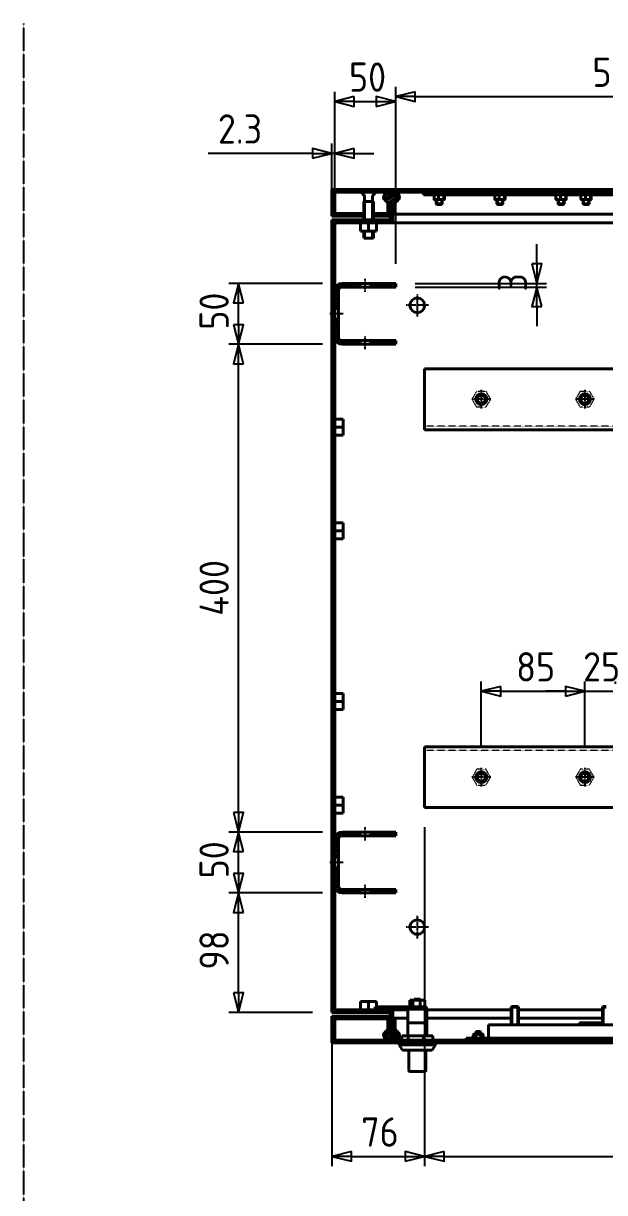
# Model space of a CAD drawing. Header units: millimetres. Extents: x 0 to 6720, y 0 to 4752.
# Drawn here: x 4485 to 4962, y 1997 to 2956 of the extents above; entities that cross this region are included whole.
import ezdxf

# ---------------------------------------------------------------- set-up
doc = ezdxf.new("R2010")
doc.units = ezdxf.units.MM
for name, pattern in [('DPAB0445$0$CHAIN', [0.7087, 0.4724, -0.0591, 0.1181, -0.0591]), ('DPAB0445$0$DASH_DOT', [0.37, 0.24, -0.06, 0.01, -0.06]), ('DPAB0445$0$DASHED', [0.2067, 0.1654, -0.0413])]:
    doc.linetypes.add(name, pattern=pattern)
for name, color, linetype, lineweight in [('DPAB0445$0$가려진 것(ISO)', 2, 'DPAB0445$0$DASHED', 18), ('DPAB0445$0$가시적인 것(ISO)', 3, 'Continuous', 40), ('DPAB0445$0$가시적인 좁은 것(ISO)', 3, 'Continuous', 35), ('DPAB0445$0$스케치 형상(ISO)', 3, 'Continuous', 25), ('DPAB0445$0$중심 표식(ISO)', 1, 'Continuous', 25), ('DPAB0445$0$중심선(ISO)', 1, 'Continuous', 25), ('DPAB0445$0$치수(ISO)', 2, 'Continuous', 25), ('DPAB0445$0$해치(ISO)', 7, 'Continuous', 18)]:
    doc.layers.add(name, color=color, linetype=linetype, lineweight=lineweight)
doc.styles.add('DPAB0445$0$치수 텍스트_PSTEK_POSCO', font='isocp.shx')
doc.dimstyles.new('DPAB0445$0$치수_PSTEK_POSCO', dxfattribs={"dimscale": 16, "dimtxt": 1.5, "dimasz": 1, "dimexe": 0.5, "dimexo": 1, "dimgap": 0.5, "dimtad": 1, "dimrnd": 1e-08, "dimdsep": 46, "dimtxsty": 'DPAB0445$0$치수 텍스트_PSTEK_POSCO', "dimblk": 'DPAB0445$0$Filled-2', "dimcen": 0.09, "dimdle": 10, "dimclrd": 7, "dimclre": 7, "dimclrt": 2, "dimadec": 1, "dimazin": 2, "dimtfac": 1, "dimtmove": 0, "dimatfit": 3, "dimldrblk": 'DPAB0445$0$Filled-2', "dimfxl": 0, "dimtolj": 1, "dimlwd": -1, "dimlwe": -1, "dimarcsym": 0})
pattern_1 = [(30.000022, (-3e-05, -1e-05), (-0.50800034, 0.87988161), [])]
pattern_2 = [(150.000246, (-3e-05, -1e-05), (-0.50799623, -0.87988399), [])]

# ---------------------------------------------------------------- blocks, each defined once
blk = doc.blocks.new('DPAB0445$0$Filled-2')
at = {"color": 0}
for p, q in [((0, 0), (-1, 0.25)), ((-1, 0.25), (-1, -0.25)), ((-1, 0), (0, 0)), ((-1, -0.25), (0, 0))]:
    blk.add_line(p, q, dxfattribs=at)
at = {"color": 0, "flags": 128}
blk.add_lwpolyline([(-1, -0.25), (0, 0), (-1, 0.25), (-1, -0.25)], dxfattribs=at)
at = {"color": 0}
blk.add_solid([(-1, -0.25), (0, 0), (-1, 0.25), (-1, -0.25)], dxfattribs=at)
blk = doc.blocks.new('*D261')
at = {"layer": 'DPAB0445$0$치수(ISO)', "color": 7}
for p, q in [((4730.56, 2243.19), (4653.55, 2243.19)), ((4661.55, 2161.19), (4661.55, 2227.19)), ((4722.26, 2145.19), (4653.55, 2145.19))]:
    blk.add_line(p, q, dxfattribs=at)
at = {"layer": 'DPAB0445$0$치수(ISO)', "color": 7, "xscale": 16, "yscale": 16, "zscale": 16}
for p, rotation in [((4661.55, 2243.19), 90), ((4661.55, 2145.19), 270)]:
    blk.add_blockref('DPAB0445$0$Filled-2', p, dxfattribs=dict(at, rotation=rotation))
at = {"layer": 'DPAB0445$0$치수(ISO)', "color": 2, "insert": (4641.55, 2180.33), "char_height": 24, "attachment_point": 4, "rotation": 90, "style": 'DPAB0445$0$치수 텍스트_PSTEK_POSCO'}
blk.add_mtext('\\A1;98', dxfattribs=at)
blk = doc.blocks.new('*D262')
at = {"layer": 'DPAB0445$0$치수(ISO)', "color": 7}
for p, q in [((4730.56, 2293.19), (4653.55, 2293.19)), ((4661.55, 2259.19), (4661.55, 2277.19)), ((4730.56, 2243.19), (4653.55, 2243.19))]:
    blk.add_line(p, q, dxfattribs=at)
at = {"layer": 'DPAB0445$0$치수(ISO)', "color": 7, "xscale": 16, "yscale": 16, "zscale": 16}
for p, rotation in [((4661.55, 2293.19), 90), ((4661.55, 2243.19), 270)]:
    blk.add_blockref('DPAB0445$0$Filled-2', p, dxfattribs=dict(at, rotation=rotation))
at = {"layer": 'DPAB0445$0$치수(ISO)', "color": 2, "insert": (4641.55, 2255.14), "char_height": 24, "attachment_point": 4, "rotation": 90, "style": 'DPAB0445$0$치수 텍스트_PSTEK_POSCO'}
blk.add_mtext('\\A1;50', dxfattribs=at)
blk = doc.blocks.new('*D263')
at = {"layer": 'DPAB0445$0$치수(ISO)', "color": 7}
for p, q in [((4730.56, 2693.19), (4653.55, 2693.19)), ((4661.55, 2309.19), (4661.55, 2677.19)), ((4730.56, 2293.19), (4653.55, 2293.19))]:
    blk.add_line(p, q, dxfattribs=at)
at = {"layer": 'DPAB0445$0$치수(ISO)', "color": 7, "xscale": 16, "yscale": 16, "zscale": 16}
for p, rotation in [((4661.55, 2693.19), 90), ((4661.55, 2293.19), 270)]:
    blk.add_blockref('DPAB0445$0$Filled-2', p, dxfattribs=dict(at, rotation=rotation))
at = {"layer": 'DPAB0445$0$치수(ISO)', "color": 2, "insert": (4641.55, 2470.54), "char_height": 24, "attachment_point": 4, "rotation": 90, "style": 'DPAB0445$0$치수 텍스트_PSTEK_POSCO'}
blk.add_mtext('\\A1;400', dxfattribs=at)
blk = doc.blocks.new('*D264')
at = {"layer": 'DPAB0445$0$치수(ISO)', "color": 7}
for p, q in [((4730.56, 2743.19), (4653.55, 2743.19)), ((4661.55, 2709.19), (4661.55, 2727.19)), ((4730.56, 2693.19), (4653.55, 2693.19))]:
    blk.add_line(p, q, dxfattribs=at)
at = {"layer": 'DPAB0445$0$치수(ISO)', "color": 7, "xscale": 16, "yscale": 16, "zscale": 16}
for p, rotation in [((4661.55, 2743.19), 90), ((4661.55, 2693.19), 270)]:
    blk.add_blockref('DPAB0445$0$Filled-2', p, dxfattribs=dict(at, rotation=rotation))
at = {"layer": 'DPAB0445$0$치수(ISO)', "color": 2, "insert": (4641.55, 2705.14), "char_height": 24, "attachment_point": 4, "rotation": 90, "style": 'DPAB0445$0$치수 텍스트_PSTEK_POSCO'}
blk.add_mtext('\\A1;50', dxfattribs=at)
blk = doc.blocks.new('*D270')
at = {"layer": 'DPAB0445$0$치수(ISO)', "color": 7}
for p, q in [((4740.56, 2808.89), (4740.56, 2900.33)), ((4790.56, 2759.19), (4790.56, 2900.33)), ((4756.56, 2892.33), (4774.56, 2892.33))]:
    blk.add_line(p, q, dxfattribs=at)
at = {"layer": 'DPAB0445$0$치수(ISO)', "color": 7, "xscale": 16, "yscale": 16, "zscale": 16, "rotation": 180}
blk.add_blockref('DPAB0445$0$Filled-2', (4740.56, 2892.33), dxfattribs=at)
at = {"layer": 'DPAB0445$0$치수(ISO)', "color": 7, "xscale": 16, "yscale": 16, "zscale": 16}
blk.add_blockref('DPAB0445$0$Filled-2', (4790.56, 2892.33), dxfattribs=at)
at = {"layer": 'DPAB0445$0$치수(ISO)', "color": 2, "insert": (4752.19, 2912.33), "char_height": 24, "attachment_point": 4, "style": 'DPAB0445$0$치수 텍스트_PSTEK_POSCO'}
blk.add_mtext('\\A1;50', dxfattribs=at)
blk = doc.blocks.new('*D271')
at = {"layer": 'DPAB0445$0$치수(ISO)', "color": 7}
for p, q in [((4790.56, 2759.19), (4790.56, 2904.33)), ((4806.56, 2896.33), (5307.56, 2896.33)), ((5323.56, 2759.19), (5323.56, 2904.33))]:
    blk.add_line(p, q, dxfattribs=at)
at = {"layer": 'DPAB0445$0$치수(ISO)', "color": 7, "xscale": 16, "yscale": 16, "zscale": 16, "rotation": 180}
blk.add_blockref('DPAB0445$0$Filled-2', (4790.56, 2896.33), dxfattribs=at)
at = {"layer": 'DPAB0445$0$치수(ISO)', "color": 7, "xscale": 16, "yscale": 16, "zscale": 16}
blk.add_blockref('DPAB0445$0$Filled-2', (5323.56, 2896.33), dxfattribs=at)
at = {"layer": 'DPAB0445$0$치수(ISO)', "color": 2, "insert": (4951.91, 2916.33), "char_height": 24, "attachment_point": 4, "style": 'DPAB0445$0$치수 텍스트_PSTEK_POSCO'}
blk.add_mtext('\\A1;533', dxfattribs=at)
blk = doc.blocks.new('*D273')
at = {"layer": 'DPAB0445$0$치수(ISO)', "color": 7}
for p, q in [((4814.26, 2297.19), (4814.26, 2019.12)), ((4738.26, 2129.19), (4738.26, 2019.12)), ((4754.26, 2027.12), (4798.26, 2027.12))]:
    blk.add_line(p, q, dxfattribs=at)
at = {"layer": 'DPAB0445$0$치수(ISO)', "color": 7, "xscale": 16, "yscale": 16, "zscale": 16, "rotation": 180}
blk.add_blockref('DPAB0445$0$Filled-2', (4738.26, 2027.12), dxfattribs=at)
at = {"layer": 'DPAB0445$0$치수(ISO)', "color": 7, "xscale": 16, "yscale": 16, "zscale": 16}
blk.add_blockref('DPAB0445$0$Filled-2', (4814.26, 2027.12), dxfattribs=at)
at = {"layer": 'DPAB0445$0$치수(ISO)', "color": 2, "insert": (4762.3, 2047.12), "char_height": 24, "attachment_point": 4, "style": 'DPAB0445$0$치수 텍스트_PSTEK_POSCO'}
blk.add_mtext('\\A1;76', dxfattribs=at)
blk = doc.blocks.new('*D274')
at = {"layer": 'DPAB0445$0$치수(ISO)', "color": 7}
for p, q in [((4814.26, 2297.19), (4814.26, 2019.12)), ((5344.26, 2297.19), (5344.26, 2019.12)), ((4830.26, 2027.12), (5328.26, 2027.12))]:
    blk.add_line(p, q, dxfattribs=at)
at = {"layer": 'DPAB0445$0$치수(ISO)', "color": 7, "xscale": 16, "yscale": 16, "zscale": 16, "rotation": 180}
blk.add_blockref('DPAB0445$0$Filled-2', (4814.26, 2027.12), dxfattribs=at)
at = {"layer": 'DPAB0445$0$치수(ISO)', "color": 7, "xscale": 16, "yscale": 16, "zscale": 16}
blk.add_blockref('DPAB0445$0$Filled-2', (5344.26, 2027.12), dxfattribs=at)
at = {"layer": 'DPAB0445$0$치수(ISO)', "color": 2, "insert": (5057.81, 2047.12), "char_height": 24, "attachment_point": 4, "style": 'DPAB0445$0$치수 텍스트_PSTEK_POSCO'}
blk.add_mtext('\\A1;530', dxfattribs=at)
blk = doc.blocks.new('*D277')
at = {"layer": 'DPAB0445$0$치수(ISO)', "color": 7}
for p, q in [((4860.76, 2361.89), (4860.76, 2416.66)), ((4945.76, 2361.89), (4945.76, 2416.66)), ((4876.76, 2408.66), (4929.76, 2408.66))]:
    blk.add_line(p, q, dxfattribs=at)
at = {"layer": 'DPAB0445$0$치수(ISO)', "color": 7, "xscale": 16, "yscale": 16, "zscale": 16, "rotation": 180}
blk.add_blockref('DPAB0445$0$Filled-2', (4860.76, 2408.66), dxfattribs=at)
at = {"layer": 'DPAB0445$0$치수(ISO)', "color": 7, "xscale": 16, "yscale": 16, "zscale": 16}
blk.add_blockref('DPAB0445$0$Filled-2', (4945.76, 2408.66), dxfattribs=at)
at = {"layer": 'DPAB0445$0$치수(ISO)', "color": 2, "insert": (4889.4, 2428.66), "char_height": 24, "attachment_point": 4, "style": 'DPAB0445$0$치수 텍스트_PSTEK_POSCO'}
blk.add_mtext('\\A1;85', dxfattribs=at)
blk = doc.blocks.new('*D282')
at = {"layer": 'DPAB0445$0$치수(ISO)', "color": 7}
for p, q in [((4945.76, 2361.89), (4945.76, 2416.66)), ((4970.76, 2361.89), (4970.76, 2416.66)), ((4929.76, 2408.66), (4913.76, 2408.66)), ((4945.76, 2408.66), (4970.76, 2408.66)), ((4986.76, 2408.66), (5002.76, 2408.66))]:
    blk.add_line(p, q, dxfattribs=at)
at = {"layer": 'DPAB0445$0$치수(ISO)', "color": 7, "xscale": 16, "yscale": 16, "zscale": 16}
blk.add_blockref('DPAB0445$0$Filled-2', (4945.76, 2408.66), dxfattribs=at)
at = {"layer": 'DPAB0445$0$치수(ISO)', "color": 7, "xscale": 16, "yscale": 16, "zscale": 16, "rotation": 180}
blk.add_blockref('DPAB0445$0$Filled-2', (4970.76, 2408.66), dxfattribs=at)
at = {"layer": 'DPAB0445$0$치수(ISO)', "color": 2, "insert": (4944.26, 2428.67), "char_height": 24, "attachment_point": 4, "style": 'DPAB0445$0$치수 텍스트_PSTEK_POSCO'}
blk.add_mtext('\\A1;25', dxfattribs=at)
blk = doc.blocks.new('*D297')
at = {"layer": 'DPAB0445$0$치수(ISO)', "color": 7}
for p, q in [((4906.35, 2759.19), (4906.35, 2775.19)), ((4806.56, 2743.19), (4914.35, 2743.19)), ((4906.35, 2740.19), (4906.35, 2743.19)), ((4806.56, 2740.19), (4914.35, 2740.19)), ((4906.35, 2724.19), (4906.35, 2708.19))]:
    blk.add_line(p, q, dxfattribs=at)
at = {"layer": 'DPAB0445$0$치수(ISO)', "color": 7, "xscale": 16, "yscale": 16, "zscale": 16}
for p, rotation in [((4906.35, 2743.19), 270), ((4906.35, 2740.19), 90)]:
    blk.add_blockref('DPAB0445$0$Filled-2', p, dxfattribs=dict(at, rotation=rotation))
at = {"layer": 'DPAB0445$0$치수(ISO)', "color": 2, "insert": (4886.35, 2736.39), "char_height": 24, "attachment_point": 4, "rotation": 90, "style": 'DPAB0445$0$치수 텍스트_PSTEK_POSCO'}
blk.add_mtext('\\A1;3', dxfattribs=at)
blk = doc.blocks.new('*D298')
at = {"layer": 'DPAB0445$0$치수(ISO)', "color": 7}
for p, q in [((4738.26, 2811.19), (4738.26, 2857.81)), ((4740.56, 2808.89), (4740.56, 2857.81)), ((4722.26, 2849.81), (4636.66, 2849.81)), ((4740.56, 2849.81), (4738.26, 2849.81)), ((4756.56, 2849.81), (4772.56, 2849.81))]:
    blk.add_line(p, q, dxfattribs=at)
at = {"layer": 'DPAB0445$0$치수(ISO)', "color": 7, "xscale": 16, "yscale": 16, "zscale": 16}
blk.add_blockref('DPAB0445$0$Filled-2', (4738.26, 2849.81), dxfattribs=at)
at = {"layer": 'DPAB0445$0$치수(ISO)', "color": 7, "xscale": 16, "yscale": 16, "zscale": 16, "rotation": 180}
blk.add_blockref('DPAB0445$0$Filled-2', (4740.56, 2849.81), dxfattribs=at)
at = {"layer": 'DPAB0445$0$치수(ISO)', "color": 2, "insert": (4644.66, 2869.81), "char_height": 24, "attachment_point": 4, "style": 'DPAB0445$0$치수 텍스트_PSTEK_POSCO'}
blk.add_mtext('\\A1;2.3', dxfattribs=at)

msp = doc.modelspace()

# ---------------------------------------------------------------- hatches: boundary and pattern name
at = {"layer": 'DPAB0445$0$해치(ISO)'}
h = msp.add_hatch(dxfattribs=at)
h.set_pattern_fill('ANSI31', color=256, scale=8.128, angle=105.000246, style=0)
h.set_pattern_definition(pattern_2)
h.paths.add_polyline_path([(5518.258, 2800.485), (5518.258, 2798.185), (5538.258, 2798.185), (5538.258, 2820.185), (4738.258, 2820.185), (4738.258, 2798.185), (4758.258, 2798.185), (4758.258, 2800.485), (4740.558, 2800.485), (4740.558, 2817.885), (4784.608, 2817.885), (4789.608, 2817.885), (5486.908, 2817.885), (5491.908, 2817.885), (5535.958, 2817.885), (5535.958, 2800.485)])
h = msp.add_hatch(dxfattribs=at)
h.set_pattern_fill('ANSI31', color=256, scale=8.128, angle=-14.999978, style=0)
h.set_pattern_definition(pattern_1)
edge = h.paths.add_edge_path()
edge.add_line((4784.108, 2808.431), (4784.108, 2799.885))
edge.add_line((4784.108, 2799.885), (4785.958, 2799.885))
edge.add_line((4785.958, 2799.885), (4785.958, 2807.885))
edge.add_line((4785.958, 2807.885), (4788.258, 2807.885))
edge.add_line((4788.258, 2807.885), (4788.258, 2799.885))
edge.add_line((4788.258, 2799.885), (4790.108, 2799.885))
edge.add_line((4790.108, 2799.885), (4790.108, 2808.431))
edge.add_ellipse((4792.108, 2808.431), major_axis=(-2, 0), ratio=1, start_angle=294.624318, end_angle=360, ccw=False)
edge.add_ellipse((4789.608, 2813.885), major_axis=(1.667, -3.636), ratio=1, start_angle=0, end_angle=155.375682)
edge.add_line((4789.608, 2817.885), (4784.608, 2817.885))
edge.add_ellipse((4784.608, 2813.885), major_axis=(0, 4), ratio=1, start_angle=0, end_angle=155.375682)
edge.add_ellipse((4782.108, 2808.431), major_axis=(0.833, 1.818), ratio=1, start_angle=294.624318, end_angle=360, ccw=False)
edge = h.paths.add_edge_path()
edge.add_ellipse((5486.908, 2813.885), major_axis=(0, 4), ratio=1, start_angle=0, end_angle=155.375682)
edge.add_ellipse((5484.408, 2808.431), major_axis=(0.833, 1.818), ratio=1, start_angle=294.624318, end_angle=360, ccw=False)
edge.add_line((5486.408, 2808.431), (5486.408, 2799.885))
edge.add_line((5486.408, 2799.885), (5488.258, 2799.885))
edge.add_line((5488.258, 2799.885), (5488.258, 2807.885))
edge.add_line((5488.258, 2807.885), (5490.558, 2807.885))
edge.add_line((5490.558, 2807.885), (5490.558, 2799.885))
edge.add_line((5490.558, 2799.885), (5492.408, 2799.885))
edge.add_line((5492.408, 2799.885), (5492.408, 2808.431))
edge.add_ellipse((5494.408, 2808.431), major_axis=(-2, 0), ratio=1, start_angle=294.624318, end_angle=360, ccw=False)
edge.add_ellipse((5491.908, 2813.885), major_axis=(1.667, -3.636), ratio=1, start_angle=0, end_angle=155.375682)
edge.add_line((5491.908, 2817.885), (5486.908, 2817.885))
h = msp.add_hatch(dxfattribs=at)
h.set_pattern_fill('ANSI31', color=256, scale=8.128, style=0)
h.set_pattern_definition([(45, (-3e-05, -1e-05), (-0.71842049, 0.71842049), [])])
h.paths.add_polyline_path([(5538.258, 2192.885), (5542.998, 2192.885), (5550.998, 2192.885), (5550.998, 2195.185), (5542.998, 2195.185), (5535.958, 2195.185), (5535.958, 2147.485), (5488.258, 2147.485), (5488.258, 2140.485), (5488.258, 2132.485), (5490.558, 2132.485), (5490.558, 2140.485), (5490.558, 2145.185), (5538.258, 2145.185)])
h.paths.add_polyline_path([(5490.558, 2795.185), (5490.558, 2799.885), (5490.558, 2807.885), (5488.258, 2807.885), (5488.258, 2799.885), (5488.258, 2792.885), (5535.958, 2792.885), (5535.958, 2745.185), (5542.998, 2745.185), (5550.998, 2745.185), (5550.998, 2747.485), (5542.998, 2747.485), (5538.258, 2747.485), (5538.258, 2795.185)])
h.paths.add_polyline_path([(4740.558, 2147.485), (4740.558, 2249.185), (4740.558, 2263.685), (4740.558, 2272.685), (4740.558, 2287.185), (4740.558, 2699.185), (4740.558, 2713.685), (4740.558, 2722.685), (4740.558, 2737.185), (4740.558, 2792.885), (4788.258, 2792.885), (4788.258, 2799.885), (4788.258, 2807.885), (4785.958, 2807.885), (4785.958, 2799.885), (4785.958, 2795.185), (4738.258, 2795.185), (4738.258, 2145.185), (4785.958, 2145.185), (4785.958, 2140.485), (4785.958, 2132.485), (4788.258, 2132.485), (4788.258, 2140.485), (4788.258, 2147.485)])
h = msp.add_hatch(dxfattribs=at)
h.set_pattern_fill('ANSI31', color=256, scale=8.128, angle=-14.999978, style=0)
h.set_pattern_definition(pattern_1)
h.paths.add_polyline_path([(4770.058, 2696.185), (4770.058, 2693.185), (4790.558, 2693.185), (4790.558, 2696.185)])
edge = h.paths.add_edge_path()
edge.add_line((4761.058, 2693.185), (4761.058, 2696.185))
edge.add_line((4761.058, 2696.185), (4746.558, 2696.185))
edge.add_ellipse((4746.558, 2699.185), major_axis=(0, -3), ratio=1, start_angle=270, end_angle=360, ccw=False)
edge.add_line((4743.558, 2699.185), (4743.558, 2713.685))
edge.add_line((4743.558, 2713.685), (4740.558, 2713.685))
edge.add_line((4740.558, 2713.685), (4740.558, 2699.185))
edge.add_ellipse((4746.558, 2699.185), major_axis=(-6, 0), ratio=1, start_angle=0, end_angle=90)
edge.add_line((4746.558, 2693.185), (4761.058, 2693.185))
edge = h.paths.add_edge_path()
edge.add_line((4761.058, 2740.185), (4761.058, 2743.185))
edge.add_line((4761.058, 2743.185), (4746.558, 2743.185))
edge.add_ellipse((4746.558, 2737.185), major_axis=(0, 6), ratio=1, start_angle=0, end_angle=90)
edge.add_line((4740.558, 2737.185), (4740.558, 2722.685))
edge.add_line((4740.558, 2722.685), (4743.558, 2722.685))
edge.add_line((4743.558, 2722.685), (4743.558, 2737.185))
edge.add_ellipse((4746.558, 2737.185), major_axis=(-3, 0), ratio=1, start_angle=270, end_angle=360, ccw=False)
edge.add_line((4746.558, 2740.185), (4761.058, 2740.185))
h.paths.add_polyline_path([(4790.558, 2740.185), (4790.558, 2743.185), (4770.058, 2743.185), (4770.058, 2740.185)])
h = msp.add_hatch(dxfattribs=at)
h.set_pattern_fill('ANSI31', color=256, scale=8.128, angle=105.000246, style=0)
h.set_pattern_definition(pattern_2)
h.paths.add_polyline_path([(4770.058, 2246.185), (4770.058, 2243.185), (4790.558, 2243.185), (4790.558, 2246.185)])
edge = h.paths.add_edge_path()
edge.add_line((4761.058, 2243.185), (4761.058, 2246.185))
edge.add_line((4761.058, 2246.185), (4746.558, 2246.185))
edge.add_ellipse((4746.558, 2249.185), major_axis=(0, -3), ratio=1, start_angle=270, end_angle=360, ccw=False)
edge.add_line((4743.558, 2249.185), (4743.558, 2263.685))
edge.add_line((4743.558, 2263.685), (4740.558, 2263.685))
edge.add_line((4740.558, 2263.685), (4740.558, 2249.185))
edge.add_ellipse((4746.558, 2249.185), major_axis=(-6, 0), ratio=1, start_angle=0, end_angle=90)
edge.add_line((4746.558, 2243.185), (4761.058, 2243.185))
edge = h.paths.add_edge_path()
edge.add_line((4761.058, 2290.185), (4761.058, 2293.185))
edge.add_line((4761.058, 2293.185), (4746.558, 2293.185))
edge.add_ellipse((4746.558, 2287.185), major_axis=(0, 6), ratio=1, start_angle=0, end_angle=90)
edge.add_line((4740.558, 2287.185), (4740.558, 2272.685))
edge.add_line((4740.558, 2272.685), (4743.558, 2272.685))
edge.add_line((4743.558, 2272.685), (4743.558, 2287.185))
edge.add_ellipse((4746.558, 2287.185), major_axis=(-3, 0), ratio=1, start_angle=270, end_angle=360, ccw=False)
edge.add_line((4746.558, 2290.185), (4761.058, 2290.185))
h.paths.add_polyline_path([(4790.558, 2290.185), (4790.558, 2293.185), (4770.058, 2293.185), (4770.058, 2290.185)])
h = msp.add_hatch(dxfattribs=at)
h.set_pattern_fill('ANSI31', color=256, scale=8.128, angle=90.00021, style=0)
h.set_pattern_definition([(135.00021, (-3e-05, -1e-05), (-0.71841785, -0.71842313), [])])
h.paths.add_polyline_path([(4738.258, 2142.185), (4738.258, 2120.185), (5538.258, 2120.185), (5538.258, 2142.185), (5518.258, 2142.185), (5518.258, 2139.885), (5535.958, 2139.885), (5535.958, 2122.485), (5491.908, 2122.485), (5486.908, 2122.485), (4789.608, 2122.485), (4784.608, 2122.485), (4740.558, 2122.485), (4740.558, 2139.885), (4758.258, 2139.885), (4758.258, 2142.185)])
h = msp.add_hatch(dxfattribs=at)
h.set_pattern_fill('ANSI31', color=256, scale=8.128, angle=14.999978, style=0)
h.set_pattern_definition([(59.999978, (-3e-05, -1e-05), (-0.87988161, 0.50800034), [])])
edge = h.paths.add_edge_path()
edge.add_line((5492.408, 2131.94), (5492.408, 2140.485))
edge.add_line((5492.408, 2140.485), (5490.558, 2140.485))
edge.add_line((5490.558, 2140.485), (5490.558, 2132.485))
edge.add_line((5490.558, 2132.485), (5488.258, 2132.485))
edge.add_line((5488.258, 2132.485), (5488.258, 2140.485))
edge.add_line((5488.258, 2140.485), (5486.408, 2140.485))
edge.add_line((5486.408, 2140.485), (5486.408, 2131.94))
edge.add_ellipse((5484.408, 2131.94), major_axis=(2, 0), ratio=1, start_angle=294.624318, end_angle=360, ccw=False)
edge.add_ellipse((5486.908, 2126.485), major_axis=(-1.667, 3.636), ratio=1, start_angle=0, end_angle=155.375682)
edge.add_line((5486.908, 2122.485), (5491.908, 2122.485))
edge.add_ellipse((5491.908, 2126.485), major_axis=(0, -4), ratio=1, start_angle=0, end_angle=155.375682)
edge.add_ellipse((5494.408, 2131.94), major_axis=(-0.833, -1.818), ratio=1, start_angle=294.624318, end_angle=360, ccw=False)
edge = h.paths.add_edge_path()
edge.add_ellipse((4789.608, 2126.485), major_axis=(0, -4), ratio=1, start_angle=0, end_angle=155.375682)
edge.add_ellipse((4792.108, 2131.94), major_axis=(-0.833, -1.818), ratio=1, start_angle=294.624318, end_angle=360, ccw=False)
edge.add_line((4790.108, 2131.94), (4790.108, 2140.485))
edge.add_line((4790.108, 2140.485), (4788.258, 2140.485))
edge.add_line((4788.258, 2140.485), (4788.258, 2132.485))
edge.add_line((4788.258, 2132.485), (4785.958, 2132.485))
edge.add_line((4785.958, 2132.485), (4785.958, 2140.485))
edge.add_line((4785.958, 2140.485), (4784.108, 2140.485))
edge.add_line((4784.108, 2140.485), (4784.108, 2131.94))
edge.add_ellipse((4782.108, 2131.94), major_axis=(2, 0), ratio=1, start_angle=294.624318, end_angle=360, ccw=False)
edge.add_ellipse((4784.608, 2126.485), major_axis=(-1.667, 3.636), ratio=1, start_angle=0, end_angle=155.375682)
edge.add_line((4784.608, 2122.485), (4789.608, 2122.485))

# ---------------------------------------------------------------- linework, layer by layer
at = {"layer": 'DPAB0445$0$가려진 것(ISO)'}
for p, q in [((4853.253, 2648.185), (4857.006, 2654.685)), ((4857.006, 2641.685), (4853.253, 2648.185)), ((4857.006, 2654.685), (4864.511, 2654.685)), ((4864.511, 2654.685), (4868.264, 2648.185)), ((4868.264, 2648.185), (4864.511, 2641.685)), ((4938.253, 2648.185), (4942.006, 2654.685)), ((4942.006, 2641.685), (4938.253, 2648.185)), ((4942.006, 2654.685), (4949.511, 2654.685)), ((4949.511, 2654.685), (4953.264, 2648.185)), ((4953.264, 2648.185), (4949.511, 2641.685)), ((4864.511, 2641.685), (4857.006, 2641.685)), ((4949.511, 2641.685), (4942.006, 2641.685)), ((5344.258, 2626.185), (4814.258, 2626.185)), ((5344.258, 2360.185), (4814.258, 2360.185)), ((4857.006, 2344.685), (4853.253, 2338.185)), ((4864.511, 2344.685), (4857.006, 2344.685)), ((4868.264, 2338.185), (4864.511, 2344.685)), ((4942.006, 2344.685), (4938.253, 2338.185)), ((4949.511, 2344.685), (4942.006, 2344.685)), ((4953.264, 2338.185), (4949.511, 2344.685)), ((4853.253, 2338.185), (4857.006, 2331.685)), ((4857.006, 2331.685), (4864.511, 2331.685)), ((4864.511, 2331.685), (4868.264, 2338.185)), ((4938.253, 2338.185), (4942.006, 2331.685)), ((4942.006, 2331.685), (4949.511, 2331.685)), ((4949.511, 2331.685), (4953.264, 2338.185))]:
    msp.add_line(p, q, dxfattribs=at)
at = {"layer": 'DPAB0445$0$가시적인 것(ISO)'}
for p, q in [((5538.258, 2820.185), (4738.258, 2820.185)), ((4738.258, 2820.185), (4738.258, 2798.185)), ((4740.558, 2800.485), (4740.558, 2817.885)), ((4740.558, 2817.885), (5535.958, 2817.885)), ((4764.701, 2815.343), (4762.158, 2817.885)), ((4772.258, 2810.185), (4764.258, 2810.185)), ((4764.258, 2795.185), (4764.258, 2810.185)), ((4772.258, 2810.185), (4764.258, 2810.185)), ((4764.935, 2810.185), (4764.935, 2814.777)), ((4771.582, 2810.185), (4771.582, 2814.777)), ((4771.816, 2815.343), (4774.358, 2817.885)), ((4772.258, 2795.185), (4772.258, 2810.185)), ((4789.608, 2817.885), (4784.608, 2817.885)), ((4813.258, 2815.885), (4813.258, 2817.885)), ((5043.258, 2815.885), (4813.258, 2815.885)), ((4822.044, 2815.885), (4822.044, 2812.243)), ((4822.258, 2811.885), (4822.238, 2811.897)), ((4822.258, 2811.885), (4823.917, 2811.885)), ((4823.758, 2811.885), (4823.758, 2808.335)), ((4823.917, 2811.885), (4827.896, 2811.885)), ((4825.789, 2815.885), (4825.789, 2812.243)), ((4827.896, 2811.885), (4830.238, 2811.885)), ((4828.758, 2811.885), (4828.758, 2808.335)), ((4830.003, 2815.885), (4830.003, 2812.243)), ((4830.238, 2811.885), (4830.258, 2811.885)), ((4830.258, 2811.885), (4830.279, 2811.897)), ((4830.472, 2815.885), (4830.472, 2812.243)), ((4871.819, 2815.885), (4871.819, 2812.243)), ((4872.033, 2811.885), (4872.012, 2811.897)), ((4872.033, 2811.885), (4873.691, 2811.885)), ((4873.533, 2811.885), (4873.533, 2808.335)), ((4873.691, 2811.885), (4877.671, 2811.885)), ((4875.564, 2815.885), (4875.564, 2812.243)), ((4877.671, 2811.885), (4880.012, 2811.885)), ((4878.533, 2811.885), (4878.533, 2808.335)), ((4879.778, 2815.885), (4879.778, 2812.243)), ((4880.012, 2811.885), (4880.033, 2811.885)), ((4880.033, 2811.885), (4880.054, 2811.897)), ((4880.247, 2815.885), (4880.247, 2812.243)), ((4922.044, 2815.885), (4922.044, 2812.243)), ((4922.258, 2811.885), (4922.238, 2811.897)), ((4922.258, 2811.885), (4923.917, 2811.885)), ((4923.758, 2811.885), (4923.758, 2808.335)), ((4923.917, 2811.885), (4927.896, 2811.885)), ((4925.789, 2815.885), (4925.789, 2812.243)), ((4927.896, 2811.885), (4930.238, 2811.885)), ((4928.758, 2811.885), (4928.758, 2808.335)), ((4930.003, 2815.885), (4930.003, 2812.243)), ((4930.238, 2811.885), (4930.258, 2811.885)), ((4930.258, 2811.885), (4930.279, 2811.897)), ((4930.472, 2815.885), (4930.472, 2812.243)), ((4942.53, 2815.885), (4942.53, 2812.243)), ((4942.744, 2811.885), (4942.723, 2811.897)), ((4942.744, 2811.885), (4944.402, 2811.885)), ((4944.244, 2811.885), (4944.244, 2808.335)), ((4944.402, 2811.885), (4948.381, 2811.885)), ((4946.274, 2815.885), (4946.274, 2812.243)), ((4948.381, 2811.885), (4950.723, 2811.885)), ((4949.244, 2811.885), (4949.244, 2808.335)), ((4950.488, 2815.885), (4950.488, 2812.243)), ((4950.723, 2811.885), (4950.744, 2811.885)), ((4950.744, 2811.885), (4950.765, 2811.897)), ((4950.958, 2815.885), (4950.958, 2812.243)), ((4758.258, 2800.485), (4740.558, 2800.485)), ((4758.258, 2798.185), (4758.258, 2800.485)), ((4758.258, 2800.485), (4764.258, 2800.485)), ((4772.258, 2800.485), (4784.108, 2800.485)), ((4784.108, 2808.431), (4784.108, 2799.885)), ((4788.258, 2807.885), (4785.958, 2807.885)), ((4785.958, 2807.885), (4785.958, 2795.185)), ((4785.958, 2799.885), (4785.958, 2807.885)), ((4785.958, 2807.885), (4788.258, 2807.885)), ((4788.258, 2792.885), (4788.258, 2807.885)), ((4788.258, 2807.885), (4788.258, 2799.885)), ((4790.108, 2799.885), (4790.108, 2808.431)), ((4823.758, 2808.335), (4828.758, 2808.335)), ((4824.208, 2807.885), (4823.758, 2808.335)), ((4823.758, 2808.335), (4828.758, 2808.335)), ((4828.308, 2807.885), (4824.208, 2807.885)), ((4828.308, 2807.885), (4828.758, 2808.335)), ((4873.533, 2808.335), (4878.533, 2808.335)), ((4873.983, 2807.885), (4873.533, 2808.335)), ((4873.533, 2808.335), (4878.533, 2808.335)), ((4878.083, 2807.885), (4873.983, 2807.885)), ((4878.083, 2807.885), (4878.533, 2808.335)), ((4923.758, 2808.335), (4928.758, 2808.335)), ((4924.208, 2807.885), (4923.758, 2808.335)), ((4923.758, 2808.335), (4928.758, 2808.335)), ((4928.308, 2807.885), (4924.208, 2807.885)), ((4928.308, 2807.885), (4928.758, 2808.335)), ((4944.244, 2808.335), (4949.244, 2808.335)), ((4944.694, 2807.885), (4944.244, 2808.335)), ((4944.244, 2808.335), (4949.244, 2808.335)), ((4948.794, 2807.885), (4944.694, 2807.885)), ((4948.794, 2807.885), (4949.244, 2808.335)), ((4738.258, 2798.185), (4758.258, 2798.185)), ((4785.958, 2795.185), (4738.258, 2795.185)), ((4738.258, 2795.185), (4738.258, 2145.185)), ((4740.558, 2147.485), (4740.558, 2792.885)), ((4740.558, 2792.885), (4788.258, 2792.885)), ((4764.258, 2798.185), (4758.258, 2798.185)), ((4761.758, 2792.885), (4761.758, 2786.085)), ((4768.258, 2792.885), (4768.258, 2786.085)), ((4785.958, 2798.185), (4772.258, 2798.185)), ((4774.758, 2792.885), (4774.758, 2786.085)), ((4784.108, 2799.885), (4785.958, 2799.885)), ((4788.258, 2799.885), (4790.108, 2799.885)), ((5488.258, 2792.885), (4788.258, 2792.885)), ((5486.408, 2799.885), (4790.108, 2799.885)), ((4761.758, 2786.085), (4768.258, 2786.085)), ((4764.258, 2780.185), (4764.258, 2786.085)), ((4768.258, 2786.085), (4774.758, 2786.085)), ((4772.258, 2780.185), (4772.258, 2786.085)), ((4772.258, 2780.185), (4764.258, 2780.185)), ((4761.058, 2743.185), (4746.558, 2743.185)), ((4761.058, 2740.185), (4761.058, 2743.185)), ((4761.058, 2743.185), (4770.058, 2743.185)), ((4790.558, 2743.185), (4770.058, 2743.185)), ((4770.058, 2743.185), (4770.058, 2740.185)), ((4790.558, 2740.185), (4790.558, 2743.185)), ((4740.558, 2737.185), (4740.558, 2722.685)), ((4743.558, 2722.685), (4743.558, 2737.185)), ((4746.558, 2740.185), (4761.058, 2740.185)), ((4770.058, 2740.185), (4761.058, 2740.185)), ((4770.058, 2740.185), (4790.558, 2740.185)), ((4740.558, 2722.685), (4743.558, 2722.685)), ((4743.558, 2722.685), (4743.558, 2713.685)), ((4743.558, 2713.685), (4740.558, 2713.685)), ((4740.558, 2713.685), (4740.558, 2699.185)), ((4743.558, 2699.185), (4743.558, 2713.685)), ((4761.058, 2696.185), (4746.558, 2696.185)), ((4761.058, 2693.185), (4761.058, 2696.185)), ((4761.058, 2696.185), (4770.058, 2696.185)), ((4770.058, 2696.185), (4770.058, 2693.185)), ((4790.558, 2696.185), (4770.058, 2696.185)), ((4790.558, 2693.185), (4790.558, 2696.185)), ((4746.558, 2693.185), (4761.058, 2693.185)), ((4770.058, 2693.185), (4761.058, 2693.185)), ((4770.058, 2693.185), (4790.558, 2693.185)), ((4814.258, 2673.185), (5344.258, 2673.185)), ((4814.258, 2673.185), (4814.258, 2629.185)), ((4740.558, 2631.685), (4747.358, 2631.685)), ((4747.358, 2625.185), (4747.358, 2631.685)), ((4814.258, 2623.185), (4814.258, 2629.185)), ((4740.558, 2625.185), (4747.358, 2625.185)), ((4740.558, 2618.685), (4747.358, 2618.685)), ((4747.358, 2618.685), (4747.358, 2625.185)), ((5344.258, 2623.185), (4814.258, 2623.185)), ((4740.558, 2546.685), (4747.358, 2546.685)), ((4747.358, 2540.185), (4747.358, 2546.685)), ((4740.558, 2540.185), (4747.358, 2540.185)), ((4740.558, 2533.685), (4747.358, 2533.685)), ((4747.358, 2533.685), (4747.358, 2540.185)), ((4740.558, 2406.685), (4747.358, 2406.685)), ((4740.558, 2400.185), (4747.358, 2400.185)), ((4747.358, 2400.185), (4747.358, 2406.685)), ((4747.358, 2393.685), (4747.358, 2400.185)), ((4740.558, 2393.685), (4747.358, 2393.685)), ((5344.258, 2363.185), (4814.258, 2363.185)), ((4814.258, 2363.185), (4814.258, 2357.185)), ((4814.258, 2313.185), (4814.258, 2357.185)), ((4740.558, 2321.685), (4747.358, 2321.685)), ((4747.358, 2315.185), (4747.358, 2321.685)), ((4740.558, 2315.185), (4747.358, 2315.185)), ((4747.358, 2308.685), (4747.358, 2315.185)), ((4814.258, 2313.185), (5344.258, 2313.185)), ((4740.558, 2308.685), (4747.358, 2308.685)), ((4761.058, 2293.185), (4746.558, 2293.185)), ((4761.058, 2290.185), (4761.058, 2293.185)), ((4761.058, 2293.185), (4770.058, 2293.185)), ((4790.558, 2293.185), (4770.058, 2293.185)), ((4770.058, 2293.185), (4770.058, 2290.185)), ((4790.558, 2290.185), (4790.558, 2293.185)), ((4740.558, 2287.185), (4740.558, 2272.685)), ((4743.558, 2272.685), (4743.558, 2287.185)), ((4746.558, 2290.185), (4761.058, 2290.185)), ((4770.058, 2290.185), (4761.058, 2290.185)), ((4770.058, 2290.185), (4790.558, 2290.185)), ((4740.558, 2272.685), (4743.558, 2272.685)), ((4743.558, 2263.685), (4740.558, 2263.685)), ((4740.558, 2263.685), (4740.558, 2249.185)), ((4743.558, 2272.685), (4743.558, 2263.685)), ((4743.558, 2249.185), (4743.558, 2263.685)), ((4761.058, 2246.185), (4746.558, 2246.185)), ((4761.058, 2243.185), (4761.058, 2246.185)), ((4761.058, 2246.185), (4770.058, 2246.185)), ((4770.058, 2246.185), (4770.058, 2243.185)), ((4790.558, 2246.185), (4770.058, 2246.185)), ((4790.558, 2243.185), (4790.558, 2246.185)), ((4746.558, 2243.185), (4761.058, 2243.185)), ((4770.058, 2243.185), (4761.058, 2243.185)), ((4770.058, 2243.185), (4790.558, 2243.185)), ((4761.758, 2147.485), (4761.758, 2154.285)), ((4768.258, 2154.285), (4761.758, 2154.285)), ((4774.758, 2154.285), (4768.258, 2154.285)), ((4768.258, 2147.485), (4768.258, 2154.285)), ((4783.208, 2149.785), (4773.708, 2149.785)), ((4773.708, 2147.785), (4773.708, 2149.785)), ((4774.758, 2149.785), (4774.758, 2154.285)), ((4806.208, 2149.785), (4783.208, 2149.785)), ((4804.493, 2155.285), (4802.11, 2155.285)), ((4802.11, 2155.285), (4802.11, 2149.785)), ((4810.642, 2155.285), (4804.493, 2155.285)), ((4804.493, 2155.285), (4804.493, 2149.785)), ((4805.558, 2155.285), (4805.558, 2156.085)), ((4810.958, 2156.085), (4805.558, 2156.085)), ((4815.708, 2149.785), (4806.208, 2149.785)), ((4814.407, 2155.285), (4810.642, 2155.285)), ((4810.642, 2155.285), (4810.642, 2149.785)), ((4810.958, 2155.285), (4810.958, 2156.085)), ((4814.407, 2155.285), (4814.407, 2149.785)), ((4815.708, 2149.785), (4815.708, 2147.785)), ((4885.858, 2150.185), (4885.258, 2149.585)), ((4891.258, 2149.585), (4885.258, 2149.585)), ((4885.258, 2135.185), (4885.258, 2149.585)), ((4885.858, 2150.185), (4890.658, 2150.185)), ((4890.658, 2150.185), (4891.258, 2149.585)), ((4891.258, 2135.185), (4891.258, 2149.585)), ((4960.858, 2150.185), (4960.258, 2149.585)), ((4963.258, 2149.585), (4960.258, 2149.585)), ((4960.258, 2135.185), (4960.258, 2149.585)), ((4960.858, 2150.185), (4963.258, 2150.185)), ((4738.258, 2145.185), (4785.958, 2145.185)), ((4738.258, 2142.185), (4738.258, 2120.185)), ((4758.258, 2142.185), (4738.258, 2142.185)), ((4788.258, 2147.485), (4740.558, 2147.485)), ((4740.558, 2122.485), (4740.558, 2139.885)), ((4740.558, 2139.885), (4758.258, 2139.885)), ((4758.258, 2139.885), (4758.258, 2142.185)), ((4758.258, 2142.185), (4785.958, 2142.185)), ((4784.108, 2139.885), (4758.258, 2139.885)), ((4773.708, 2147.785), (4783.208, 2147.785)), ((4774.758, 2147.485), (4774.758, 2147.785)), ((4806.208, 2147.785), (4783.208, 2147.785)), ((4785.958, 2140.485), (4784.108, 2140.485)), ((4784.108, 2140.485), (4784.108, 2131.94)), ((4785.958, 2145.185), (4785.958, 2132.485)), ((4785.958, 2132.485), (4785.958, 2140.485)), ((4788.258, 2132.485), (4788.258, 2147.485)), ((4788.258, 2147.485), (4800.458, 2147.485)), ((4790.108, 2140.485), (4788.258, 2140.485)), ((4788.258, 2140.485), (4788.258, 2132.485)), ((4790.108, 2131.94), (4790.108, 2140.485)), ((4790.108, 2140.485), (4800.458, 2140.485)), ((4800.458, 2136.785), (4800.458, 2147.785)), ((4806.208, 2147.785), (4813.433, 2147.785)), ((4816.058, 2147.785), (4813.433, 2147.785)), ((4816.058, 2136.785), (4816.058, 2147.785)), ((4816.058, 2147.485), (4885.258, 2147.485)), ((4816.058, 2140.485), (4885.258, 2140.485)), ((4891.258, 2147.485), (4960.258, 2147.485)), ((4891.258, 2140.485), (4960.258, 2140.485)), ((4785.958, 2132.485), (4788.258, 2132.485)), ((4788.258, 2132.485), (4785.958, 2132.485)), ((4816.058, 2136.785), (4800.458, 2136.785)), ((4800.458, 2126.085), (4800.458, 2136.285)), ((4816.058, 2136.285), (4816.058, 2126.085)), ((4856.658, 2129.485), (4856.258, 2129.085)), ((4860.258, 2129.085), (4856.258, 2129.085)), ((4856.258, 2127.285), (4856.258, 2129.085)), ((4860.258, 2129.085), (4856.258, 2129.085)), ((4856.658, 2129.485), (4859.858, 2129.485)), ((4859.858, 2129.485), (4860.258, 2129.085)), ((4860.258, 2127.285), (4860.258, 2129.085)), ((4866.658, 2124.085), (4866.658, 2135.185)), ((4866.658, 2135.185), (5409.858, 2135.185)), ((4941.258, 2136.785), (4941.258, 2135.185)), ((4941.258, 2136.785), (4960.258, 2136.785)), ((4738.258, 2120.185), (5538.258, 2120.185)), ((5535.958, 2122.485), (4740.558, 2122.485)), ((4784.608, 2122.485), (4789.608, 2122.485)), ((4793.258, 2120.185), (4793.258, 2118.685)), ((4800.766, 2126.085), (4795.632, 2126.085)), ((4795.632, 2126.085), (4795.632, 2122.485)), ((4813.393, 2126.085), (4800.766, 2126.085)), ((4800.766, 2126.085), (4800.766, 2122.485)), ((4820.885, 2126.085), (4813.393, 2126.085)), ((4813.393, 2126.085), (4813.393, 2122.485)), ((4820.885, 2126.085), (4820.885, 2122.485)), ((4823.258, 2120.185), (4823.258, 2118.685)), ((4848.258, 2122.485), (4848.258, 2124.085)), ((4848.258, 2124.085), (5428.258, 2124.085)), ((4854.758, 2127.285), (4854.217, 2126.973)), ((4854.217, 2124.085), (4854.217, 2126.973)), ((4855.227, 2127.285), (4854.758, 2127.285)), ((4858.258, 2127.285), (4855.227, 2127.285)), ((4856.238, 2124.085), (4856.238, 2126.973)), ((4861.29, 2127.285), (4858.258, 2127.285)), ((4860.279, 2124.085), (4860.279, 2126.973)), ((4861.758, 2127.285), (4861.29, 2127.285)), ((4861.758, 2127.285), (4862.3, 2126.973)), ((4862.3, 2124.085), (4862.3, 2126.973)), ((4793.258, 2118.685), (4823.258, 2118.685)), ((4796.008, 2114.285), (4793.258, 2118.685)), ((4820.508, 2114.285), (4796.008, 2114.285)), ((4801.258, 2107.881), (4801.258, 2114.285)), ((4815.258, 2114.285), (4815.258, 2107.881)), ((4820.508, 2114.285), (4823.258, 2118.685)), ((4801.258, 2097.685), (4801.258, 2107.881)), ((4815.258, 2107.881), (4815.258, 2097.685)), ((4802.258, 2096.685), (4814.258, 2096.685))]:
    msp.add_line(p, q, dxfattribs=at)
for centre, radius in [((4808.258, 2725.185), 6), ((4860.758, 2648.185), 4.5), ((4860.758, 2648.185), 3.324), ((4945.758, 2648.185), 4.5), ((4945.758, 2648.185), 3.324), ((4860.758, 2338.185), 4.5), ((4860.758, 2338.185), 3.324), ((4945.758, 2338.185), 4.5), ((4945.758, 2338.185), 3.324), ((4808.258, 2215.185), 6)]:
    msp.add_circle(centre, radius, dxfattribs=at)
for centre, radius, start, end in [((4764.135, 2814.777), 0.8, 0, 45), ((4772.382, 2814.777), 0.8, 135, 180), ((4784.608, 2813.885), 4, 90, 245.375682), ((4782.108, 2808.431), 2, 0, 65.375682), ((4789.608, 2813.885), 4, 294.624318, 90), ((4792.108, 2808.431), 2, 114.624318, 180), ((4746.558, 2737.185), 6, 90, 180), ((4746.558, 2737.185), 3, 90, 180), ((4746.558, 2699.185), 6, 180, 270), ((4746.558, 2699.185), 3, 180, 270), ((4746.558, 2287.185), 6, 90, 180), ((4746.558, 2287.185), 3, 90, 180), ((4746.558, 2249.185), 6, 180, 270), ((4746.558, 2249.185), 3, 180, 270), ((4784.608, 2126.485), 4, 114.624318, 270), ((4782.108, 2131.94), 2, 294.624318, 0), ((4789.608, 2126.485), 4, 270, 65.375682), ((4792.108, 2131.94), 2, 180, 245.375682), ((4802.258, 2097.685), 1, 180, 270), ((4814.258, 2097.685), 1, 270, 0)]:
    msp.add_arc(centre, radius, start, end, dxfattribs=at)
for points, weights in [([(4822.238, 2811.897), (4822.148, 2811.949), (4822.044, 2812.243)], [1.01141789755, 1.03095491838, 1]), ([(4822.044, 2812.243), (4823.048, 2811.885), (4823.917, 2811.885)], [1, 1.0379548493, 1]), ([(4823.917, 2811.885), (4824.786, 2811.885), (4825.789, 2812.243)], [1, 1.0379548493, 1]), ([(4825.789, 2812.243), (4826.918, 2811.885), (4827.896, 2811.885)], [1, 1.0379548493, 1]), ([(4827.896, 2811.885), (4828.874, 2811.885), (4830.003, 2812.243)], [1, 1.0379548493, 1]), ([(4830.003, 2812.243), (4830.129, 2811.885), (4830.238, 2811.885)], [1, 1.0379548493, 1]), ([(4830.238, 2811.885), (4830.347, 2811.885), (4830.472, 2812.243)], [1, 1.0379548493, 1]), ([(4872.012, 2811.897), (4871.922, 2811.949), (4871.819, 2812.243)], [1.01141789755, 1.03095491838, 1]), ([(4871.819, 2812.243), (4872.822, 2811.885), (4873.691, 2811.885)], [1, 1.0379548493, 1]), ([(4873.691, 2811.885), (4874.56, 2811.885), (4875.564, 2812.243)], [1, 1.0379548493, 1]), ([(4875.564, 2812.243), (4876.693, 2811.885), (4877.671, 2811.885)], [1, 1.0379548493, 1]), ([(4877.671, 2811.885), (4878.649, 2811.885), (4879.778, 2812.243)], [1, 1.0379548493, 1]), ([(4879.778, 2812.243), (4879.903, 2811.885), (4880.012, 2811.885)], [1, 1.0379548493, 1]), ([(4880.012, 2811.885), (4880.121, 2811.885), (4880.247, 2812.243)], [1, 1.0379548493, 1]), ([(4922.238, 2811.897), (4922.148, 2811.949), (4922.044, 2812.243)], [1.01141789755, 1.03095491838, 1]), ([(4922.044, 2812.243), (4923.048, 2811.885), (4923.917, 2811.885)], [1, 1.0379548493, 1]), ([(4923.917, 2811.885), (4924.786, 2811.885), (4925.789, 2812.243)], [1, 1.0379548493, 1]), ([(4925.789, 2812.243), (4926.918, 2811.885), (4927.896, 2811.885)], [1, 1.0379548493, 1]), ([(4927.896, 2811.885), (4928.874, 2811.885), (4930.003, 2812.243)], [1, 1.0379548493, 1]), ([(4930.003, 2812.243), (4930.129, 2811.885), (4930.238, 2811.885)], [1, 1.0379548493, 1]), ([(4930.238, 2811.885), (4930.347, 2811.885), (4930.472, 2812.243)], [1, 1.0379548493, 1]), ([(4942.723, 2811.897), (4942.633, 2811.949), (4942.53, 2812.243)], [1.01141789755, 1.03095491838, 1]), ([(4942.53, 2812.243), (4943.533, 2811.885), (4944.402, 2811.885)], [1, 1.0379548493, 1]), ([(4944.402, 2811.885), (4945.271, 2811.885), (4946.274, 2812.243)], [1, 1.0379548493, 1]), ([(4946.274, 2812.243), (4947.404, 2811.885), (4948.381, 2811.885)], [1, 1.0379548493, 1]), ([(4948.381, 2811.885), (4949.359, 2811.885), (4950.488, 2812.243)], [1, 1.0379548493, 1]), ([(4950.488, 2812.243), (4950.614, 2811.885), (4950.723, 2811.885)], [1, 1.0379548493, 1]), ([(4950.723, 2811.885), (4950.832, 2811.885), (4950.958, 2812.243)], [1, 1.0379548493, 1]), ([(4855.227, 2127.285), (4854.758, 2127.285), (4854.217, 2126.973)], [1, 1.0379548493, 1]), ([(4856.238, 2126.973), (4855.696, 2127.285), (4855.227, 2127.285)], [1, 1.0379548493, 1]), ([(4858.258, 2127.285), (4857.321, 2127.285), (4856.238, 2126.973)], [1, 1.0379548493, 1]), ([(4860.279, 2126.973), (4859.196, 2127.285), (4858.258, 2127.285)], [1, 1.0379548493, 1]), ([(4861.29, 2127.285), (4860.821, 2127.285), (4860.279, 2126.973)], [1, 1.0379548493, 1]), ([(4862.3, 2126.973), (4861.758, 2127.285), (4861.29, 2127.285)], [1, 1.0379548493, 1])]:
    msp.add_rational_spline(points, weights, degree=2, dxfattribs=at)
for points, knots in [([(4800.458, 2136.785), (4800.458, 2136.778), (4800.458, 2136.767), (4800.458, 2136.678), (4800.458, 2136.631), (4800.458, 2136.529), (4800.458, 2136.476), (4800.458, 2136.397), (4800.458, 2136.372), (4800.458, 2136.33), (4800.458, 2136.306), (4800.458, 2136.285)], [0.20507528, 0.20507528, 0.20507528, 0.20507528, 0.28542117, 0.28542117, 0.32365541, 0.32365541, 0.34505827, 0.34505827, 0.35207548, 0.35207548, 0.35818662, 0.35818662, 0.35818662, 0.35818662]), ([(4816.058, 2136.285), (4816.058, 2136.306), (4816.058, 2136.33), (4816.058, 2136.372), (4816.058, 2136.397), (4816.058, 2136.476), (4816.058, 2136.529), (4816.058, 2136.631), (4816.058, 2136.678), (4816.058, 2136.767), (4816.058, 2136.778), (4816.058, 2136.785)], [1.07455985, 1.07455985, 1.07455985, 1.07455985, 1.08067099, 1.08067099, 1.0876882, 1.0876882, 1.10909106, 1.10909106, 1.1473253, 1.1473253, 1.22767119, 1.22767119, 1.22767119, 1.22767119])]:
    msp.add_open_spline(points, degree=3, knots=knots, dxfattribs=at)
at = {"layer": 'DPAB0445$0$가시적인 좁은 것(ISO)'}
for p, q in [((4765.002, 2810.185), (4765.002, 2795.185)), ((4771.514, 2795.185), (4771.514, 2810.185)), ((4824.237, 2811.885), (4824.237, 2808.335)), ((4828.28, 2808.335), (4828.28, 2811.885)), ((4874.012, 2811.885), (4874.012, 2808.335)), ((4878.055, 2808.335), (4878.055, 2811.885)), ((4924.237, 2811.885), (4924.237, 2808.335)), ((4928.28, 2808.335), (4928.28, 2811.885)), ((4944.722, 2811.885), (4944.722, 2808.335)), ((4948.765, 2808.335), (4948.765, 2811.885)), ((4765.002, 2786.085), (4765.002, 2780.185)), ((4771.514, 2780.185), (4771.514, 2786.085)), ((4885.857, 2150.184), (4885.857, 2135.185)), ((4890.659, 2135.185), (4890.659, 2150.184)), ((4960.857, 2150.184), (4960.857, 2135.185)), ((4856.676, 2129.085), (4856.676, 2127.285)), ((4859.84, 2127.285), (4859.84, 2129.085))]:
    msp.add_line(p, q, dxfattribs=at)
for centre, start, end in [((4860.758, 2648.185), 190, 100), ((4945.758, 2648.185), 190, 100), ((4860.758, 2338.185), 80, 350), ((4945.758, 2338.185), 80, 350)]:
    msp.add_arc(centre, 4, start, end, dxfattribs=at)
at = {"layer": 'DPAB0445$0$스케치 형상(ISO)', "color": 6, "linetype": 'DPAB0445$0$DASH_DOT'}
msp.add_line((4485.05, 2956.399), (4485.05, 828.534), dxfattribs=at)
at = {"layer": 'DPAB0445$0$중심 표식(ISO)', "linetype": 'DPAB0445$0$CHAIN'}
for p, q in [((4808.258, 2734.385), (4808.258, 2715.985)), ((4817.458, 2725.185), (4799.058, 2725.185)), ((4868.458, 2648.185), (4853.058, 2648.185)), ((4860.758, 2655.885), (4860.758, 2640.485)), ((4953.458, 2648.185), (4938.058, 2648.185)), ((4945.758, 2655.885), (4945.758, 2640.485)), ((4860.758, 2345.885), (4860.758, 2330.485)), ((4945.758, 2345.885), (4945.758, 2330.485)), ((4868.458, 2338.185), (4853.058, 2338.185)), ((4953.458, 2338.185), (4938.058, 2338.185)), ((4817.458, 2215.185), (4799.058, 2215.185)), ((4808.258, 2224.385), (4808.258, 2205.985))]:
    msp.add_line(p, q, dxfattribs=at)
at = {"layer": 'DPAB0445$0$중심선(ISO)', "linetype": 'DPAB0445$0$CHAIN'}
for p, q in [((4765.558, 2736.185), (4765.558, 2747.185)), ((4747.558, 2718.185), (4736.558, 2718.185)), ((4765.558, 2689.185), (4765.558, 2700.185)), ((4765.558, 2286.185), (4765.558, 2297.185)), ((4747.558, 2268.185), (4736.558, 2268.185)), ((4765.558, 2239.185), (4765.558, 2250.185))]:
    msp.add_line(p, q, dxfattribs=at)

# ---------------------------------------------------------------- dimensions: what is measured, and where the dimension line sits
at = {"layer": 'DPAB0445$0$치수(ISO)', "color": 7}
for base, p1, p2, angle, override, picture, middle in [((4790.558, 2892.333), (4740.558, 2792.885), (4790.558, 2743.185), 180, {"dimdec": 2, "dimblk2": 'DPAB0445$0$Filled-2', "dimsah": 1, "dimtp": 0, "dimtm": 0, "dimtdec": 2, "dimtofl": 0, "dimatfit": 1}, '*D270', (4765.398, 2892.333)), ((5323.558, 2896.33), (4790.558, 2743.185), (5323.558, 2743.185), 180, {"dimdec": 2, "dimblk1": 'DPAB0445$0$Filled-2', "dimblk2": 'DPAB0445$0$Filled-2', "dimsah": 1, "dimtp": 0, "dimtm": 0, "dimtdec": 2, "dimtofl": 0, "dimatfit": 1}, '*D271', (4974.002, 2896.33)), ((4906.353, 2743.185), (4790.558, 2740.185), (4790.558, 2743.185), 90, {"dimdec": 2, "dimtp": 0, "dimtm": 0, "dimtdec": 2, "dimtofl": 1, "dimatfit": 1}, '*D297', (4906.353, 2741.685)), ((4661.552, 2743.185), (4746.558, 2693.185), (4746.558, 2743.185), 90, {"dimdec": 2, "dimblk1": 'DPAB0445$0$Filled-2', "dimsah": 1, "dimtp": 0, "dimtm": 0, "dimtdec": 2, "dimtofl": 0, "dimatfit": 1}, '*D264', (4661.552, 2718.345)), ((4661.552, 2693.185), (4746.558, 2293.185), (4746.558, 2693.185), 90, {"dimdec": 2, "dimblk1": 'DPAB0445$0$Filled-2', "dimblk2": 'DPAB0445$0$Filled-2', "dimsah": 1, "dimtp": 0, "dimtm": 0, "dimtdec": 2, "dimtofl": 0, "dimatfit": 1}, '*D263', (4661.552, 2493.345)), ((4945.758, 2408.664), (4860.758, 2345.885), (4945.758, 2345.885), 180, {"dimdec": 2, "dimblk2": 'DPAB0445$0$Filled-2', "dimsah": 1, "dimtp": 0, "dimtm": 0, "dimtdec": 2, "dimtofl": 0, "dimatfit": 1}, '*D277', (4903.098, 2408.664)), ((4970.758, 2408.664), (4945.758, 2345.885), (4970.758, 2345.885), 180, {"dimdec": 2, "dimblk1": 'DPAB0445$0$Filled-2', "dimblk2": 'DPAB0445$0$Filled-2', "dimsah": 1, "dimtp": 0, "dimtm": 0, "dimtdec": 2, "dimtofl": 1, "dimatfit": 1}, '*D282', (4958.258, 2408.664)), ((4814.258, 2027.125), (4738.258, 2145.185), (4814.258, 2313.185), 180, {"dimdec": 2, "dimblk2": 'DPAB0445$0$Filled-2', "dimsah": 1, "dimtp": 0, "dimtm": 0, "dimtdec": 2, "dimtofl": 0, "dimatfit": 1}, '*D273', (4776.098, 2027.125)), ((5344.258, 2027.125), (4814.258, 2313.185), (5344.258, 2313.185), 180, {"dimdec": 2, "dimblk1": 'DPAB0445$0$Filled-2', "dimsah": 1, "dimtp": 0, "dimtm": 0, "dimtdec": 2, "dimtofl": 0, "dimatfit": 1}, '*D274', (5079.418, 2027.125)), ((4661.552, 2293.185), (4746.558, 2243.185), (4746.558, 2293.185), 90, {"dimdec": 2, "dimblk1": 'DPAB0445$0$Filled-2', "dimblk2": 'DPAB0445$0$Filled-2', "dimsah": 1, "dimtp": 0, "dimtm": 0, "dimtdec": 2, "dimtofl": 0, "dimatfit": 1}, '*D262', (4661.552, 2268.345)), ((4661.552, 2243.185), (4738.258, 2145.185), (4746.558, 2243.185), 90, {"dimdec": 2, "dimblk2": 'DPAB0445$0$Filled-2', "dimsah": 1, "dimtp": 0, "dimtm": 0, "dimtdec": 2, "dimtofl": 0, "dimatfit": 1}, '*D261', (4661.552, 2194.025))]:
    dim = msp.add_linear_dim(base=base, p1=p1, p2=p2, angle=angle, dimstyle='DPAB0445$0$치수_PSTEK_POSCO', override=override, dxfattribs=at)
    dim.commit()
    dim.dimension.update_dxf_attribs({"geometry": picture, "text_midpoint": middle, "dimtype": 160})
dim = msp.add_linear_dim(base=(4738.258, 2849.812), p1=(4740.558, 2792.885), p2=(4738.258, 2795.185), dimstyle='DPAB0445$0$치수_PSTEK_POSCO', override={"dimdec": 2, "dimtp": 0, "dimtm": 0, "dimtdec": 2, "dimtofl": 1, "dimatfit": 1}, dxfattribs=at)
dim.commit()
dim.dimension.update_dxf_attribs({"geometry": '*D298', "text_midpoint": (4662.264, 2849.812), "dimtype": 160})

doc.saveas('drawing.dxf')
